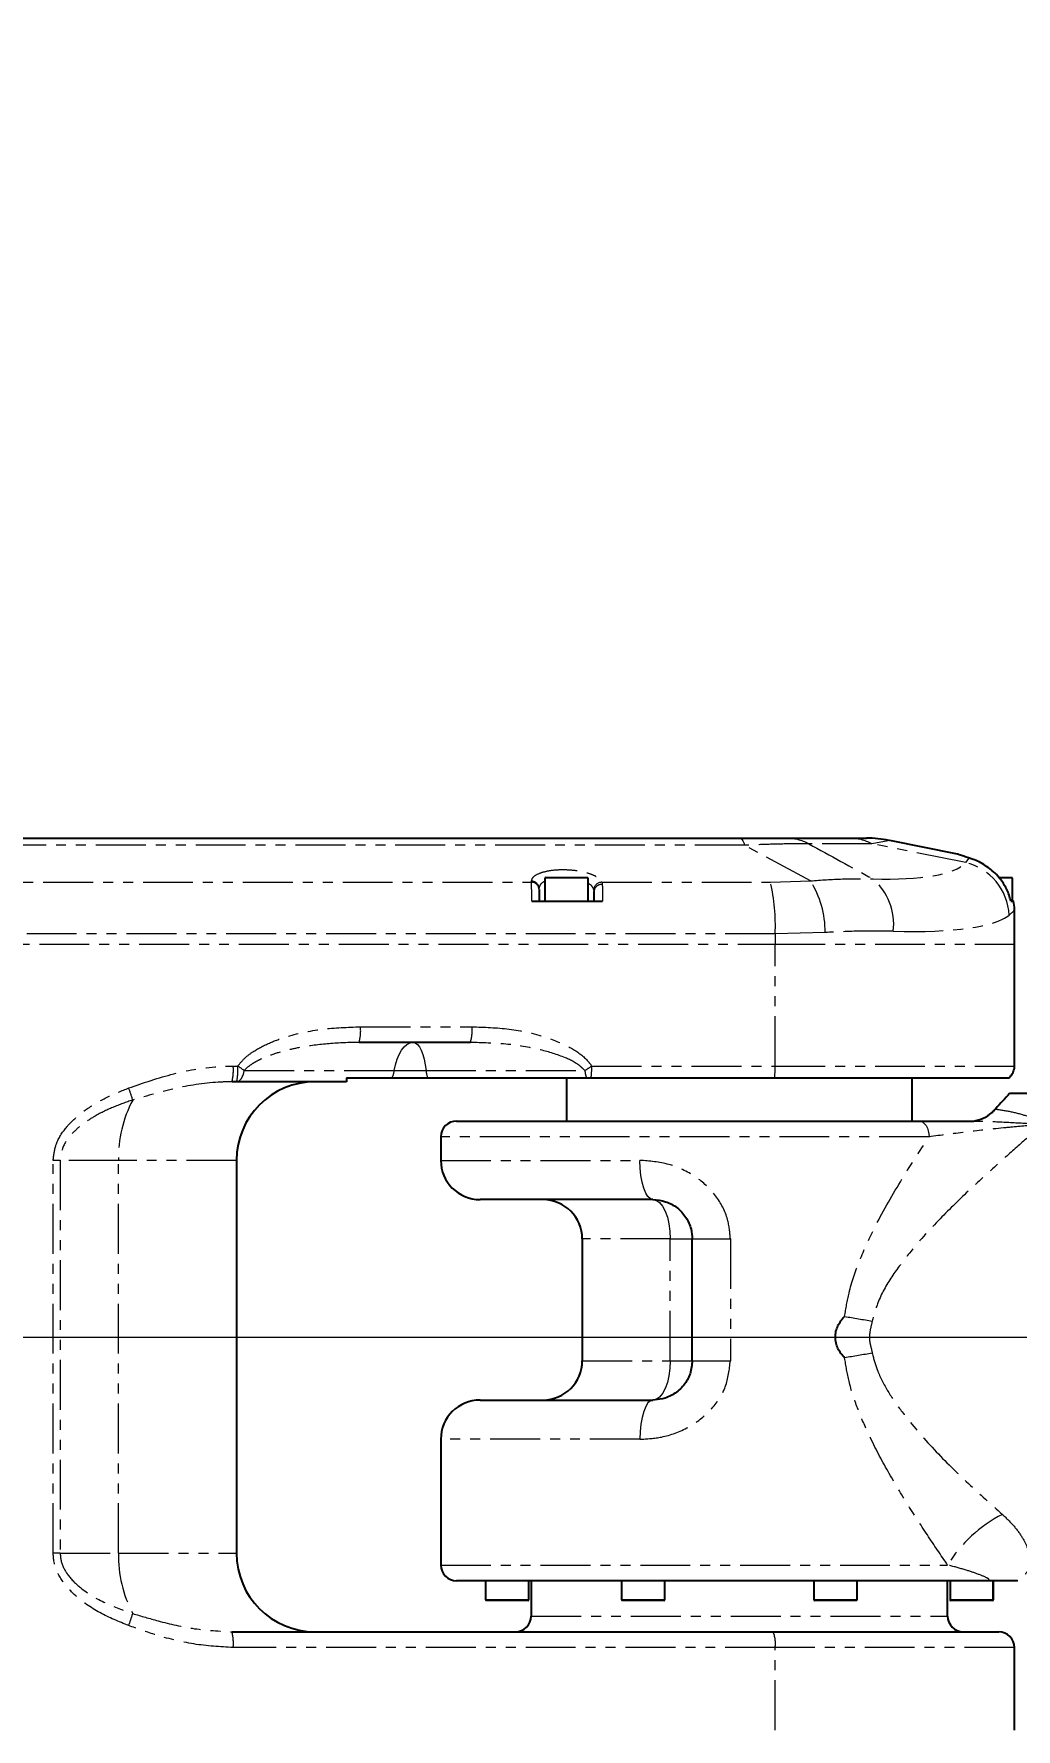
# Model space of a CAD drawing. Header units: inches. Extents: x 205 to 4949, y 179 to 2281.
# Drawn here: x 2689 to 2814, y 1351.7 to 1567.5 of the extents above; entities that cross this region are included whole.
import ezdxf

# ---------------------------------------------------------------- set-up
doc = ezdxf.new("R2010")
doc.units = ezdxf.units.IN
doc.header["$MEASUREMENT"] = 0
doc.linetypes.add('SLD-双点画线', pattern=[12.7, 6.35, -1.27, 1.27, -1.27, 1.27, -1.27])
doc.linetypes.add('SLD-实线', pattern=[0, 0])
doc.layers.add('5', color=7, linetype='Continuous', lineweight=0)
doc.layers.add('PDF_Text', color=7, linetype='Continuous')
doc.styles.get("Standard").update_dxf_attribs({"font": ''})
doc.styles.get('Standard').set_extended_font_data('SimSun')
doc.dimstyles.new('ISO-25', dxfattribs={"dimtxt": 2.5, "dimasz": 2.5, "dimexe": 1.25, "dimexo": 0.625, "dimtad": 1, "dimtxsty": 'Standard', "dimcen": 2.5, "dimadec": 0, "dimazin": 0, "dimtfac": 1, "dimtmove": 0, "dimatfit": 3, "dimfxl": 1, "dimarcsym": 0})

# ---------------------------------------------------------------- blocks, each defined once
blk = doc.blocks.new('*D35')
at = {"color": 0, "lineweight": -2}
for p, q in [((1846.96, 1907.5), (2006.73, 1907.5)), ((2006.73, 1907.5), (2056.11, 1855.08)), ((2889.85, 969.99), (2076.68, 1833.24)), ((2910.42, 948.15), (2930.99, 926.31))]:
    blk.add_line(p, q, dxfattribs=at)
at = {"color": 0}
for points in [[(2052.47, 1851.65), (2059.75, 1858.5), (2076.68, 1833.24)], [(2914.06, 951.58), (2906.78, 944.72), (2889.85, 969.99)]]:
    blk.add_solid(points, dxfattribs=at)
at = {"layer": 'Defpoints', "color": 0}
for p in [(2076.68, 1833.24), (2889.85, 969.99)]:
    blk.add_point(p, dxfattribs=at)
at = {"color": 0, "insert": (1846.96, 1940.18), "char_height": 40, "attachment_point": 1}
blk.add_mtext('\\fSimSun|b1|i0|c134|p34;\\H0.75x;φ1185.6', dxfattribs=at)
blk = doc.blocks.new('*D36')
at = {"color": 0, "lineweight": -2}
blk.add_arc((2483.26, 1401.61), 402.93, 194.2669, 355.7331, dxfattribs=at)
at = {"color": 0}
for points in [[(2890.08, 1371.45), (2880.08, 1371.82), (2886.2, 1401.61)], [(2097.65, 1303.37), (2087.87, 1301.26), (2086.45, 1331.64)]]:
    blk.add_solid(points, dxfattribs=at)
at = {"layer": 'Defpoints', "color": 0}
for p in [(2483.26, 1401.61), (2483.26, 1401.61), (3095.32, 1401.61), (1899.31, 1298.65), (2323.67, 1031.63)]:
    blk.add_point(p, dxfattribs=at)
at = {"color": 0, "insert": (2744.33, 1134.78), "char_height": 40, "attachment_point": 1, "rotation": 50.1394}
blk.add_mtext('\\fSimSun|b1|i0|c134|p2;\\H0.75x;170%%d', dxfattribs=at)
blk = doc.blocks.new('*D38')
at = {"color": 0, "lineweight": -2}
blk.add_arc((2483.26, 1401.61), 403.19, 4.2641, 165.7359, dxfattribs=at)
at = {"color": 0}
for points in [[(2087.61, 1502.01), (2097.39, 1499.91), (2086.2, 1471.63)], [(2880.34, 1431.41), (2890.34, 1431.78), (2886.46, 1401.61)]]:
    blk.add_solid(points, dxfattribs=at)
at = {"layer": 'Defpoints', "color": 0}
for p in [(2323.57, 1771.83), (1899.31, 1504.58), (2100.39, 1401.61), (2483.26, 1401.61), (2989.46, 1401.61)]:
    blk.add_point(p, dxfattribs=at)
at = {"color": 0, "insert": (2793.99, 1707.93), "char_height": 40, "attachment_point": 1, "rotation": 309.6602}
blk.add_mtext('\\fSimSun|b1|i0|c134|p2;\\H0.75x;170%%d', dxfattribs=at)
blk = doc.blocks.new('SW_CENTERMARKSYMBOL_2')
at = {"layer": '5', "color": 0}
blk.add_line((1, 0), (101.245, 0), dxfattribs=at)

msp = doc.modelspace()

# ---------------------------------------------------------------- linework, layer by layer
at = {"color": 7, "linetype": 'SLD-实线', "lineweight": 25}
for p, q in [((2627.7916, 1465.1095), (2778.7517, 1465.1095)), ((2784.706, 1465.1095), (2792.7442, 1465.1095)), ((2792.7442, 1465.1095), (2794.9317, 1465.1095)), ((2806.5047, 1463.0843), (2797.8878, 1464.8156)), ((2753.9993, 1460.0097), (2753.9993, 1457.1099)), ((2754.0993, 1460.1097), (2759.1416, 1460.1097)), ((2759.1416, 1460.1097), (2759.399, 1460.1097)), ((2759.499, 1457.1099), (2759.499, 1460.0097)), ((2811.7361, 1460.1097), (2813.183, 1460.1097)), ((2813.183, 1460.1097), (2813.396, 1460.1097)), ((2813.496, 1457.1099), (2813.496, 1460.0097)), ((2752.3334, 1457.1099), (2761.3388, 1457.1099)), ((2813.746, 1451.6102), (2813.746, 1455.852)), ((2813.746, 1436.1111), (2813.746, 1451.6102)), ((2744.5206, 1439.1109), (2730.3588, 1439.1109)), ((2728.7507, 1434.6112), (2734.5385, 1434.6112)), ((2728.7507, 1434.6112), (2728.7507, 1434.1112)), ((2734.5385, 1434.6112), (2739.0728, 1434.6112)), ((2739.0728, 1434.6112), (2759.2843, 1434.6112)), ((2756.7491, 1434.6112), (2756.7491, 1429.1115)), ((2759.2843, 1434.6112), (2759.8834, 1434.6112)), ((2759.8834, 1434.6112), (2783.2152, 1434.6112)), ((2783.2152, 1434.6112), (2813.0689, 1434.6112)), ((2800.7467, 1429.1115), (2800.7467, 1434.6112)), ((2714.7734, 1434.1112), (2714.1909, 1434.1112)), ((2728.7507, 1434.1112), (2714.7734, 1434.1112)), ((2847.2441, 1432.6113), (2813.0971, 1432.6113)), ((2742.7499, 1429.1115), (2801.6093, 1429.1115)), ((2801.6093, 1429.1115), (2804.8226, 1429.1115)), ((2740.75, 1427.1116), (2740.75, 1424.1118)), ((2714.7515, 1424.1118), (2714.7515, 1374.1146)), ((2767.7485, 1419.112), (2745.7497, 1419.112)), ((2758.749, 1414.1123), (2758.749, 1398.6132)), ((2772.7482, 1398.6132), (2772.7482, 1414.1123)), ((2745.7497, 1393.6135), (2765.4198, 1393.6135)), ((2766.827, 1393.6135), (2767.7485, 1393.6135)), ((2740.75, 1388.6137), (2740.75, 1372.6146)), ((2809.6007, 1370.6148), (2742.7499, 1370.6148)), ((2746.4311, 1370.6148), (2746.4311, 1368.2149)), ((2751.9308, 1368.2149), (2751.9308, 1370.6148)), ((2751.9397, 1368.2149), (2751.9397, 1370.6148)), ((2752.2494, 1370.6148), (2752.2494, 1366.115)), ((2763.7421, 1370.6148), (2763.7421, 1368.2149)), ((2769.2418, 1368.2149), (2769.2418, 1370.6148)), ((2788.2325, 1370.6148), (2788.2325, 1368.2149)), ((2793.7322, 1368.2149), (2793.7322, 1370.6148)), ((2805.2464, 1366.115), (2805.2464, 1370.6148)), ((2805.5561, 1370.6148), (2805.5561, 1368.2149)), ((2811.0558, 1368.2149), (2811.0558, 1370.6148)), ((2811.0647, 1368.2149), (2811.0647, 1370.6148)), ((2751.8308, 1368.1149), (2746.5311, 1368.1149)), ((2751.8397, 1368.1149), (2751.8308, 1368.1149)), ((2769.1418, 1368.1149), (2763.8421, 1368.1149)), ((2793.6322, 1368.1149), (2788.3325, 1368.1149)), ((2806.203, 1368.1149), (2805.6561, 1368.1149)), ((2810.9558, 1368.1149), (2806.203, 1368.1149)), ((2810.9647, 1368.1149), (2810.9558, 1368.1149)), ((2714.1909, 1364.1151), (2783.043, 1364.1151)), ((2783.043, 1364.1151), (2811.7461, 1364.1151)), ((2813.746, 1351.6158), (2813.746, 1362.1152))]:
    msp.add_line(p, q, dxfattribs=at)
at = {"color": 8, "linetype": 'SLD-双点画线', "lineweight": 18}
for p, q in [((2779.4125, 1464.2049), (2627.8003, 1464.2049)), ((2787.7954, 1459.6792), (2779.4125, 1464.2049)), ((2795.6138, 1464.3928), (2787.5756, 1464.3928)), ((2807.5449, 1461.9957), (2795.6138, 1464.3928)), ((2807.5449, 1461.9957), (2807.986, 1462.5765)), ((2664.7654, 1459.5068), (2752.2853, 1459.5068)), ((2752.2853, 1459.5068), (2752.2853, 1459.6503)), ((2759.2318, 1460.0097), (2753.9993, 1460.0097)), ((2759.499, 1460.0097), (2759.2318, 1460.0097)), ((2760.2489, 1458.3191), (2760.2195, 1458.5671)), ((2761.2494, 1459.5068), (2782.7039, 1459.5068)), ((2782.7039, 1459.5068), (2787.7954, 1459.6792)), ((2813.2749, 1460.0097), (2811.7991, 1460.0097)), ((2813.496, 1460.0097), (2813.2749, 1460.0097)), ((2783.3033, 1452.9293), (2626.165, 1452.9293)), ((2789.655, 1453.1017), (2783.3033, 1452.9293)), ((2783.3033, 1452.9293), (2783.3033, 1451.6102)), ((2626.165, 1451.6102), (2783.3033, 1451.6102)), ((2783.3033, 1436.1111), (2783.3033, 1451.6102)), ((2783.3033, 1451.6102), (2813.746, 1451.6102)), ((2730.5319, 1441.1108), (2744.7172, 1441.1108)), ((2714.3372, 1436.1111), (2714.9207, 1436.1111)), ((2715.7317, 1435.5397), (2734.8354, 1435.5397)), ((2734.8354, 1435.5397), (2738.8698, 1435.5397)), ((2738.8698, 1435.5397), (2759.0812, 1435.5397)), ((2759.9585, 1436.1111), (2783.3033, 1436.1111)), ((2783.3033, 1436.1111), (2813.746, 1436.1111)), ((2802.8794, 1427.1116), (2740.75, 1427.1116)), ((2691.4277, 1374.1146), (2691.4277, 1424.1118)), ((2692.3192, 1424.1118), (2691.4277, 1424.1118)), ((2699.7523, 1424.1118), (2692.3192, 1424.1118)), ((2692.3192, 1424.1118), (2692.3192, 1374.1146)), ((2714.7515, 1424.1118), (2699.7523, 1424.1118)), ((2699.7523, 1374.1146), (2699.7523, 1424.1118)), ((2740.75, 1424.1118), (2766.082, 1424.1118)), ((2769.9484, 1414.1123), (2758.749, 1414.1123)), ((2769.9484, 1414.1123), (2772.7482, 1414.1123)), ((2769.9484, 1398.6132), (2769.9484, 1414.1123)), ((2772.7482, 1414.1123), (2777.5965, 1414.1123)), ((2777.5965, 1414.1123), (2777.5965, 1398.6132)), ((2758.749, 1398.6132), (2769.9484, 1398.6132)), ((2769.9484, 1398.6132), (2772.7482, 1398.6132)), ((2772.7482, 1398.6132), (2777.5965, 1398.6132)), ((2766.082, 1388.6137), (2740.75, 1388.6137)), ((2692.3192, 1374.1146), (2691.4277, 1374.1146)), ((2692.3192, 1374.1146), (2699.7523, 1374.1146)), ((2699.7523, 1374.1146), (2714.7515, 1374.1146)), ((2740.75, 1372.6146), (2805.2406, 1372.6146)), ((2746.4311, 1368.2149), (2751.9308, 1368.2149)), ((2751.9308, 1368.2149), (2751.9397, 1368.2149)), ((2763.7421, 1368.2149), (2769.2418, 1368.2149)), ((2788.2325, 1368.2149), (2793.7322, 1368.2149)), ((2805.5561, 1368.2149), (2806.1236, 1368.2149)), ((2806.1236, 1368.2149), (2811.0558, 1368.2149)), ((2811.0558, 1368.2149), (2811.0647, 1368.2149)), ((2752.2494, 1366.115), (2805.2464, 1366.115)), ((2783.3033, 1362.1152), (2714.3372, 1362.1152)), ((2783.3033, 1351.6158), (2783.3033, 1362.1152)), ((2813.746, 1362.1152), (2783.3033, 1362.1152))]:
    msp.add_line(p, q, dxfattribs=at)
at = {"color": 8, "linetype": 'SLD-双点画线', "lineweight": 18, "flags": 128}
for points in [[(2778.7517, 1465.1095), (2778.8359, 1465.0952), (2778.9201, 1465.0524), (2779.0039, 1464.9811), (2779.0872, 1464.8816), (2779.1699, 1464.7539), (2779.2517, 1464.5984), (2779.3327, 1464.4153), (2779.4125, 1464.2049)], [(2797.8878, 1464.8156), (2797.8412, 1464.8069), (2797.4685, 1464.7376), (2796.7249, 1464.5994), (2795.6138, 1464.3928)], [(2734.8354, 1435.5397), (2734.9799, 1436.2854), (2735.1821, 1436.9754), (2735.4366, 1437.5922), (2735.7371, 1438.1199), (2736.0758, 1438.545), (2736.4441, 1438.8567), (2736.8325, 1439.047), (2737.2311, 1439.1109)], [(2737.2311, 1439.1109), (2737.5037, 1439.047), (2737.7694, 1438.8567), (2738.0213, 1438.545), (2738.253, 1438.1199), (2738.4585, 1437.5922), (2738.6326, 1436.9754), (2738.7709, 1436.2854), (2738.8698, 1435.5397)], [(2714.7734, 1434.1112), (2714.9328, 1434.1368), (2715.0882, 1434.2129), (2715.2355, 1434.3376), (2715.371, 1434.5076), (2715.4912, 1434.7187), (2715.593, 1434.9654), (2715.6739, 1435.2414), (2715.7317, 1435.5397)], [(2801.6093, 1429.1115), (2801.8571, 1429.073), (2802.0954, 1428.9592), (2802.3149, 1428.7744), (2802.5074, 1428.5257), (2802.6654, 1428.2227), (2802.7827, 1427.8769), (2802.855, 1427.5017), (2802.8794, 1427.1116)], [(2767.7485, 1419.112), (2767.4234, 1419.2081), (2767.1107, 1419.4926), (2766.8226, 1419.9546), (2766.5701, 1420.5764), (2766.3628, 1421.3341), (2766.2088, 1422.1984), (2766.114, 1423.1364), (2766.082, 1424.1118)], [(2767.7485, 1419.112), (2768.1777, 1419.016), (2768.5904, 1418.7315), (2768.9707, 1418.2694), (2769.3041, 1417.6477), (2769.5777, 1416.89), (2769.7809, 1416.0256), (2769.9061, 1415.0877), (2769.9484, 1414.1123)], [(2769.9484, 1398.6132), (2769.9061, 1397.6378), (2769.7809, 1396.6999), (2769.5777, 1395.8355), (2769.3041, 1395.0778), (2768.9707, 1394.4561), (2768.5904, 1393.994), (2768.1777, 1393.7095), (2767.7485, 1393.6135)], [(2767.7485, 1393.6135), (2767.4234, 1393.5174), (2767.1107, 1393.2329), (2766.8226, 1392.7709), (2766.5701, 1392.1491), (2766.3628, 1391.3914), (2766.2088, 1390.5271), (2766.114, 1389.5891), (2766.082, 1388.6137)]]:
    msp.add_lwpolyline(points, dxfattribs=at)
at = {"color": 8, "linetype": 'SLD-双点画线', "lineweight": 18}
for centre, radius, start, end in [((2784.6636, 1458.8361), 6.2735, 62.343472, 89.612883), ((2792.7019, 1458.8363), 6.2733, 62.342992, 89.613364), ((2805.8711, 1454.9853), 7.2074, 2.745234, 76.571224), ((2752.2808, 1458.6814), 0.9689, 1.732505, 89.735017), ((2752.2808, 1458.5378), 0.9689, 1.73181, 89.737482), ((2761.2378, 1458.4852), 1.0217, 89.350599, 175.399379), ((2761.2066, 1458.2625), 0.9593, 84.516724, 176.615978), ((2757.4786, 1453.8917), 25.8427, 357.865771, 12.549301), ((2777.4699, 1453.2083), 12.1856, 359.498707, 32.074693), ((2790.773, 1454.1793), 7.6057, 353.112351, 49.149722), ((2724.6268, 1440.6145), 5.9259, 345.301486, 4.804037), ((2739.483, 1440.6157), 5.2576, 343.36908, 5.404), ((2707.3951, 1435.6138), 6.9599, 347.531935, 4.097223), ((2708.0246, 1435.6138), 6.9141, 347.448334, 4.124777), ((2692.3338, 1403.194), 39.9212, 54.11915, 55.542958), ((2732.136, 1435.891), 2.7221, 331.954692, 352.584258), ((2742.5223, 1435.852), 3.6658, 184.887257, 199.784748), ((2743.0347, 1461.1346), 30.2091, 302.085461, 304.071191), ((2762.7365, 1435.8526), 3.6686, 184.893008, 199.778997), ((2747.0419, 1436.0057), 12.917, 353.802237, 0.46746), ((2772.2885, 1436.0057), 11.0153, 352.727078, 0.548359), ((2681.088, 1425.7605), 21.3295, 16.415217, 20.767397), ((2715.1887, 1424.549), 15.4426, 152.044988, 181.62235), ((2820.71, 1564.9439), 163.2114, 259.916623, 261.170404), ((2820.71, 1238.2821), 163.2114, 98.829596, 100.083377), ((2820.2451, 1363.3748), 17.6212, 117.119719, 148.375082), ((2715.1887, 1373.6774), 15.4426, 178.377651, 207.955005), ((2681.0879, 1372.4659), 21.3296, 339.232632, 343.584797), ((2707.3952, 1362.6125), 6.9598, 355.902702, 12.46814), ((2779.2679, 1362.6069), 4.0653, 353.054145, 21.777891)]:
    msp.add_arc(centre, radius, start, end, dxfattribs=at)
at = {"color": 7, "linetype": 'SLD-实线', "lineweight": 25}
for centre, radius, start, end in [((2794.9333, 1450.1103), 14.9992, 79.003462, 90), ((2754.0993, 1460.0097), 0.1, 90, 180), ((2759.399, 1460.0097), 0.1, 0, 90), ((2813.396, 1460.0097), 0.1, 0, 90), ((2811.7461, 1436.1111), 1.9999, 311.409622, 0), ((2724.7509, 1424.1118), 9.9994, 90, 180), ((2742.7499, 1427.1116), 1.9999, 90, 180), ((2745.7498, 1424.1118), 4.9997, 180, 270), ((2753.7493, 1414.1123), 4.9997, 0, 90), ((2753.7493, 1398.6132), 4.9997, 270, 0), ((2745.7498, 1388.6137), 4.9997, 90, 180), ((2724.7509, 1374.1146), 9.9994, 180, 270), ((2742.7499, 1372.6146), 1.9999, 180, 270), ((2746.5311, 1368.2149), 0.1, 180, 270), ((2751.8308, 1368.2149), 0.1, 270, 0), ((2751.8397, 1368.2149), 0.1, 270, 0), ((2763.8421, 1368.2149), 0.1, 180, 270), ((2769.1418, 1368.2149), 0.1, 270, 0), ((2788.3325, 1368.2149), 0.1, 180, 270), ((2793.6322, 1368.2149), 0.1, 270, 0), ((2805.6561, 1368.2149), 0.1, 180, 270), ((2810.9558, 1368.2149), 0.1, 270, 0), ((2810.9647, 1368.2149), 0.1, 270, 0), ((2750.2495, 1366.115), 1.9999, 270, 0), ((2807.2463, 1366.115), 1.9999, 180, 270), ((2811.7461, 1362.1152), 1.9999, 0, 90)]:
    msp.add_arc(centre, radius, start, end, dxfattribs=at)
at = {"color": 8, "linetype": 'SLD-双点画线', "lineweight": 18}
for centre, major_axis, ratio, start_param, end_param in [((3354.8038, 1418.3859), (944.4525, -375.576), 0.19435211, 4.1475161, 4.15824515), ((2780.087, 1468.8812), (27.9618, -5.9761), 0.2397068, 5.35716868, 6.13755796), ((2778.7479, 1462.216), (34.9795, -5.8503), 0.19476428, 5.33854467, 6.11893395)]:
    msp.add_ellipse(centre, major_axis=major_axis, ratio=ratio, start_param=start_param, end_param=end_param, dxfattribs=at)
at = {"color": 7, "linetype": 'SLD-实线', "lineweight": 25}
for points, knots in [([(2778.7517, 1465.1095), (2779.4663, 1465.1095), (2780.917, 1465.1095), (2782.9575, 1465.1095), (2784.1366, 1465.1095), (2784.706, 1465.1095)], [0, 0, 0, 0, 0.33423761, 0.67854578, 1, 1, 1, 1]), ([(2806.6173, 1463.0456), (2806.6072, 1463.0492), (2806.592, 1463.0546), (2806.5843, 1463.0573), (2806.5823, 1463.0581), (2806.5793, 1463.0591), (2806.5765, 1463.0601), (2806.5726, 1463.0615), (2806.5643, 1463.0643), (2806.5422, 1463.0715), (2806.5215, 1463.0783), (2806.5057, 1463.0818), (2806.5044, 1463.0821)], [0, 0, 0, 0, 0.45469036, 0.6922167, 0.82001554, 0.85318333, 0.8699368, 0.88057482, 0.89212093, 0.92106908, 0.9931098, 1, 1, 1, 1]), ([(2808.1012, 1462.5558), (2807.8816, 1462.6236), (2807.3734, 1462.7805), (2806.8574, 1462.9603), (2806.6348, 1463.0392), (2806.5893, 1463.0556), (2806.5865, 1463.0565), (2806.5856, 1463.0569)], [0, 0, 0, 0, 0.24480503, 0.56660505, 0.88421751, 0.96300631, 1, 1, 1, 1]), ([(2811.4481, 1460.5041), (2810.987, 1460.9123), (2810.0672, 1461.7266), (2808.7975, 1462.3194), (2808.1522, 1462.5239), (2807.986, 1462.5765)], [0, 0, 0, 0, 0.42746839, 0.85255946, 1, 1, 1, 1]), ([(2813.2791, 1457.1099), (2813.1375, 1457.6194), (2812.7868, 1458.8818), (2811.9483, 1459.898), (2811.4481, 1460.5041)], [0, 0, 0, 0, 0.40361322, 1, 1, 1, 1]), ([(2753.2493, 1458.5671), (2753.2493, 1458.2801), (2753.2493, 1457.8969), (2753.2493, 1457.2679), (2753.2493, 1457.1099)], [0, 0, 0, 0, 0.74884059, 1, 1, 1, 1]), ([(2760.2489, 1457.1099), (2760.2489, 1457.1208), (2760.2489, 1457.6132), (2760.2489, 1457.9701), (2760.2489, 1458.3191)], [0, 0, 0, 0, 0.0220836, 1, 1, 1, 1]), ([(2813.2791, 1457.1099), (2813.3331, 1457.1099), (2813.5487, 1457.1099), (2813.7068, 1457.1099), (2813.638, 1457.1099), (2813.6371, 1457.1099)], [0, 0, 0, 0, 0.2478016, 0.98943336, 1, 1, 1, 1]), ([(2813.7294, 1455.8499), (2813.7351, 1455.9174), (2813.7707, 1456.3384), (2813.6907, 1456.7569), (2813.6235, 1457.1084)], [0, 0, 0, 0, 0.16016767, 1, 1, 1, 1]), ([(2808.5212, 1429.1115), (2808.9432, 1429.209), (2809.8003, 1429.4069), (2810.7112, 1429.996), (2811.1842, 1430.4887), (2811.3273, 1430.6378)], [0, 0, 0, 0, 0.40349246, 0.81951558, 1, 1, 1, 1]), ([(2804.8226, 1429.1115), (2804.8335, 1429.1115), (2806.0278, 1429.1115), (2807.2802, 1429.1115), (2808.5212, 1429.1115)], [0, 0, 0, 0, 0.0091398, 1, 1, 1, 1]), ([(2767.7485, 1419.112), (2768.2802, 1419.0665), (2769.3106, 1418.9782), (2770.8448, 1418.1572), (2771.999, 1416.9092), (2772.6468, 1415.4932), (2772.7178, 1414.5272), (2772.7482, 1414.1123)], [0, 0, 0, 0, 0.22960158, 0.44502116, 0.6471675, 0.84844734, 1, 1, 1, 1]), ([(2792.1348, 1398.9725), (2791.9733, 1399.1514), (2791.8141, 1399.3374), (2791.527, 1399.7299), (2791.3977, 1399.9376), (2791.1812, 1400.3864), (2791.097, 1400.6215), (2790.9833, 1401.1063), (2790.9536, 1401.3599), (2790.953, 1401.8591), (2790.9813, 1402.1083), (2791.0949, 1402.5986), (2791.1784, 1402.8323), (2791.3926, 1403.2792), (2791.5239, 1403.4916), (2791.7406, 1403.7883), (2791.8164, 1403.8842), (2791.9726, 1404.0717), (2792.0541, 1404.1641), (2792.1348, 1404.2535)], [0, 0, 0, 0, 0.125, 0.125, 0.25, 0.25, 0.375, 0.375, 0.5, 0.5, 0.625, 0.625, 0.75, 0.75, 0.875, 0.875, 0.9375, 0.9375, 1, 1, 1, 1]), ([(2772.7482, 1398.6132), (2772.6932, 1398.0522), (2772.5831, 1396.9292), (2771.7204, 1395.4288), (2770.4493, 1394.297), (2769.0228, 1393.697), (2768.143, 1393.6393), (2767.7485, 1393.6135)], [0, 0, 0, 0, 0.20437246, 0.40913491, 0.61551758, 0.82761188, 1, 1, 1, 1]), ([(2765.4198, 1393.6135), (2765.502, 1393.6123), (2765.6664, 1393.61), (2766.0392, 1393.6056), (2766.4421, 1393.6106), (2766.7039, 1393.6125), (2766.827, 1393.6135)], [0, 0, 0, 0, 0.25735519, 0.51470326, 0.77195697, 1, 1, 1, 1]), ([(2814.1537, 1370.6148), (2813.396, 1370.6148), (2812.0976, 1370.6148), (2810.7144, 1370.6148), (2810.0458, 1370.6148), (2809.747, 1370.6148), (2809.6283, 1370.6148), (2809.6048, 1370.6148), (2809.6007, 1370.6148)], [0, 0, 0, 0, 0.42523471, 0.72877471, 0.89241239, 0.97862768, 0.99621847, 1, 1, 1, 1])]:
    msp.add_open_spline(points, degree=3, knots=knots, dxfattribs=at)
at = {"color": 8, "linetype": 'SLD-双点画线', "lineweight": 18}
for points, knots in [([(2787.5756, 1464.3928), (2786.7647, 1464.3923), (2785.1278, 1464.3912), (2782.3676, 1464.3267), (2780.4038, 1464.2457), (2779.4125, 1464.2049)], [0, 0, 0, 0, 0.32707905, 0.66030357, 1, 1, 1, 1]), ([(2807.986, 1462.5765), (2807.6456, 1462.6861), (2806.9608, 1462.9064), (2806.4712, 1463.0868), (2806.4947, 1463.078), (2806.5028, 1463.075)], [0, 0, 0, 0, 0.39181759, 0.78813027, 1, 1, 1, 1]), ([(2752.2853, 1459.6503), (2752.3389, 1459.839), (2752.4461, 1460.2166), (2753.2922, 1460.6899), (2754.5214, 1461.0094), (2755.9793, 1461.1393), (2757.4623, 1461.0862), (2758.848, 1460.8713), (2760.0256, 1460.5144), (2760.9175, 1460.0439), (2761.138, 1459.687), (2761.2494, 1459.5068)], [0, 0, 0, 0, 0.120144675, 0.240466281, 0.356071224, 0.464481623, 0.567829207, 0.67017346, 0.775512673, 0.886609859, 1, 1, 1, 1]), ([(2752.3334, 1457.1099), (2752.3278, 1457.5477), (2752.3147, 1458.5914), (2752.2961, 1459.1705), (2752.2853, 1459.5068)], [0, 0, 0, 0, 0.41946855, 1, 1, 1, 1]), ([(2753.9993, 1459.6588), (2753.794, 1459.5316), (2753.3438, 1459.2525), (2753.2826, 1458.9016), (2753.2493, 1458.7107)], [0, 0, 0, 0, 0.45585143, 1, 1, 1, 1]), ([(2760.2195, 1458.5671), (2760.1451, 1458.7498), (2760.0293, 1459.0342), (2759.6387, 1459.2783), (2759.499, 1459.3657)], [0, 0, 0, 0, 0.64236832, 1, 1, 1, 1]), ([(2761.2982, 1459.2174), (2761.3091, 1458.8086), (2761.3245, 1458.2316), (2761.3356, 1457.3631), (2761.3388, 1457.1099)], [0, 0, 0, 0, 0.70850966, 1, 1, 1, 1]), ([(2787.7954, 1459.6792), (2789.1704, 1459.7788), (2791.9454, 1459.9799), (2794.4728, 1459.9483), (2795.7478, 1459.9324)], [0, 0, 0, 0, 0.49550451, 1, 1, 1, 1]), ([(2813.6928, 1455.852), (2813.696, 1455.8548), (2813.7042, 1455.8619), (2813.3094, 1455.5309), (2813.0703, 1455.3305)], [0, 0, 0, 0, 0.39431297, 1, 1, 1, 1]), ([(2798.3238, 1453.2673), (2796.9766, 1453.302), (2795.5798, 1453.3035), (2792.6902, 1453.2461), (2791.1973, 1453.1873), (2789.655, 1453.1017)], [0, 0, 0, 0, 0.5, 0.5, 1, 1, 1, 1]), ([(2714.9207, 1436.1111), (2715.1926, 1436.4482), (2715.7474, 1437.1363), (2717.0632, 1438.1166), (2718.7996, 1439.0431), (2721.7284, 1440.1064), (2725.6644, 1440.9374), (2728.8964, 1441.0525), (2730.5319, 1441.1108)], [0, 0, 0, 0, 0.07657688, 0.15632037, 0.2891916, 0.4251823, 0.7091324, 1, 1, 1, 1]), ([(2744.7172, 1441.1108), (2746.2965, 1441.0576), (2749.4518, 1440.9512), (2753.7351, 1440.02), (2757.0994, 1438.6505), (2759.0746, 1437.2772), (2759.775, 1436.3531), (2759.9585, 1436.1111)], [0, 0, 0, 0, 0.28668862, 0.57279133, 0.79043197, 0.94510174, 1, 1, 1, 1]), ([(2730.3587, 1439.1109), (2729.0801, 1439.1109), (2727.8062, 1439.0606), (2725.2689, 1438.8494), (2724.0054, 1438.6895), (2722.121, 1438.3374), (2721.493, 1438.2007), (2720.251, 1437.8792), (2719.6378, 1437.6951), (2718.7349, 1437.3677), (2718.4368, 1437.2499), (2717.8481, 1436.9917), (2717.5562, 1436.8507), (2716.9904, 1436.5404), (2716.7169, 1436.3717), (2716.198, 1435.9936), (2715.952, 1435.7852), (2715.7317, 1435.5397)], [0, 0, 0, 0, 0.25, 0.25, 0.5, 0.5, 0.625, 0.625, 0.75, 0.75, 0.8125, 0.8125, 0.875, 0.875, 0.9375, 0.9375, 1, 1, 1, 1]), ([(2759.0812, 1435.5397), (2758.9042, 1435.7135), (2758.1946, 1436.4103), (2756.2856, 1437.3724), (2753.0858, 1438.3447), (2749.0166, 1439.0013), (2746.0199, 1439.0744), (2744.5206, 1439.1109)], [0, 0, 0, 0, 0.048598968, 0.194831176, 0.411695054, 0.705650885, 1, 1, 1, 1]), ([(2701.0316, 1433.3234), (2702.9259, 1433.9749), (2706.7506, 1435.2903), (2711.2779, 1436.0523), (2713.8268, 1436.1013), (2714.3372, 1436.1111)], [0, 0, 0, 0, 0.439701765, 0.887797196, 1, 1, 1, 1]), ([(2691.4277, 1424.1118), (2691.5012, 1424.7723), (2691.6654, 1426.2495), (2692.8369, 1428.0953), (2694.3061, 1429.6094), (2696.1154, 1430.9723), (2698.3536, 1432.2542), (2700.1385, 1432.9668), (2701.0316, 1433.3234)], [0, 0, 0, 0, 0.140198852, 0.313523594, 0.451683873, 0.590178359, 0.794939936, 1, 1, 1, 1]), ([(2714.1909, 1434.1112), (2713.7224, 1434.103), (2711.3593, 1434.0615), (2707.0878, 1433.4094), (2703.4059, 1432.3318), (2701.548, 1431.7881)], [0, 0, 0, 0, 0.10912645, 0.55049391, 1, 1, 1, 1]), ([(2701.548, 1431.7881), (2700.697, 1431.4943), (2698.996, 1430.9071), (2696.8509, 1429.8437), (2695.1039, 1428.7094), (2693.7038, 1427.4614), (2692.558, 1425.9284), (2692.392, 1424.6654), (2692.3192, 1424.1118)], [0, 0, 0, 0, 0.21325068, 0.42620963, 0.5653677, 0.7041394, 0.87031434, 1, 1, 1, 1]), ([(2811.3273, 1430.6378), (2811.4218, 1430.6248), (2812.2296, 1430.5137), (2813.7261, 1430.2513), (2815.2411, 1429.8155), (2816.2366, 1429.3969), (2816.7087, 1429.1478), (2817.0324, 1428.9243), (2817.2011, 1428.7829), (2817.2813, 1428.7037), (2817.319, 1428.6607), (2817.3222, 1428.657)], [0, 0, 0, 0, 0.04173008, 0.35659237, 0.67032923, 0.75993703, 0.87660757, 0.93642321, 0.96669782, 0.99714229, 1, 1, 1, 1]), ([(2817.3222, 1428.657), (2816.412, 1427.8687), (2814.5913, 1426.2918), (2811.4185, 1423.4626), (2807.8637, 1420.23), (2804.0173, 1416.4772), (2800.725, 1412.8287), (2798.0934, 1409.3621), (2796.4145, 1406.4568), (2795.8699, 1404.4488), (2795.6577, 1403.6667)], [0, 0, 0, 0, 0.12424028, 0.2485193, 0.40653629, 0.56488238, 0.722739, 0.8281309, 0.93305635, 1, 1, 1, 1]), ([(2817.3222, 1428.657), (2817.3066, 1428.6559), (2816.4497, 1428.6006), (2814.7479, 1428.4679), (2811.4216, 1428.152), (2807.3427, 1427.69), (2804.3774, 1427.3057), (2802.8794, 1427.1116)], [0, 0, 0, 0, 0.002879682, 0.157907565, 0.317399002, 0.655170413, 1, 1, 1, 1]), ([(2817.3222, 1428.657), (2817.3128, 1428.6574), (2816.707, 1428.6868), (2814.8946, 1428.8144), (2811.9116, 1428.9786), (2808.323, 1429.0949), (2806.0279, 1429.1058), (2804.8226, 1429.1115)], [0, 0, 0, 0, 0.00216165, 0.13949929, 0.41608079, 0.69335249, 1, 1, 1, 1]), ([(2792.1348, 1404.2535), (2792.2996, 1405.2518), (2792.7027, 1407.6932), (2794.0091, 1411.4246), (2796.2024, 1416.1904), (2799.2305, 1421.5002), (2801.6576, 1425.2326), (2802.8794, 1427.1116)], [0, 0, 0, 0, 0.11527405, 0.28190179, 0.45145898, 0.72384619, 1, 1, 1, 1]), ([(2777.5965, 1414.1123), (2777.5252, 1414.9449), (2777.3571, 1416.9083), (2775.8283, 1419.761), (2773.1881, 1422.2081), (2769.7688, 1423.8203), (2767.3203, 1424.0139), (2766.082, 1424.1118)], [0, 0, 0, 0, 0.14585244, 0.34396944, 0.55031056, 0.77257186, 1, 1, 1, 1]), ([(2795.6577, 1403.6667), (2795.552, 1403.2538), (2795.3393, 1402.4226), (2795.2468, 1401.3104), (2795.4766, 1400.3685), (2795.5926, 1399.8499), (2795.6577, 1399.5593)], [0, 0, 0, 0, 0.30678318, 0.61763798, 0.78570337, 1, 1, 1, 1]), ([(2766.082, 1388.6137), (2766.9996, 1388.6688), (2769.0957, 1388.7944), (2772.3013, 1389.99), (2775.1808, 1392.1972), (2777.2013, 1395.1916), (2777.4662, 1397.4851), (2777.5965, 1398.6132)], [0, 0, 0, 0, 0.16940666, 0.38696305, 0.59925437, 0.80288101, 1, 1, 1, 1]), ([(2805.2406, 1372.6146), (2804.383, 1373.8751), (2802.6674, 1376.3962), (2800.0495, 1380.4704), (2797.4741, 1384.7565), (2795.3361, 1388.8242), (2793.7266, 1392.5835), (2792.6572, 1395.7958), (2792.2987, 1397.9759), (2792.1348, 1398.9725)], [0, 0, 0, 0, 0.16565174, 0.33132797, 0.50166937, 0.67191988, 0.78658159, 0.90244164, 1, 1, 1, 1]), ([(2795.6577, 1399.5593), (2795.8364, 1398.8564), (2796.0359, 1398.0721), (2796.7136, 1396.3865), (2797.6981, 1394.5162), (2800.0903, 1391.1445), (2803.4983, 1387.2208), (2807.8955, 1382.9292), (2810.7747, 1380.3478), (2812.2124, 1379.0587)], [0, 0, 0, 0, 0.07732632, 0.086294266, 0.194934985, 0.303884559, 0.535395722, 0.768005051, 1, 1, 1, 1]), ([(2812.2124, 1379.0587), (2812.7285, 1378.5606), (2813.76, 1377.5651), (2814.8536, 1376.027), (2815.5356, 1374.551), (2815.7289, 1373.4684), (2815.6468, 1372.3494), (2815.2817, 1371.4112), (2814.4555, 1370.8279), (2814.1537, 1370.6148)], [0, 0, 0, 0, 0.17019862, 0.34016697, 0.49273831, 0.64505489, 0.69947407, 0.89018067, 1, 1, 1, 1]), ([(2701.0316, 1364.9029), (2699.7882, 1365.4095), (2697.3088, 1366.4194), (2694.3794, 1368.4404), (2692.3661, 1370.7071), (2691.5119, 1372.6091), (2691.4462, 1373.785), (2691.4277, 1374.1146)], [0, 0, 0, 0, 0.2863614, 0.57097902, 0.74954988, 0.92982451, 1, 1, 1, 1]), ([(2692.3192, 1374.1146), (2692.3368, 1373.8395), (2692.3955, 1372.9244), (2692.8566, 1371.9925), (2693.7038, 1370.7974), (2695.2138, 1369.3409), (2698.0197, 1367.6748), (2700.3696, 1366.8512), (2701.548, 1366.4382)], [0, 0, 0, 0, 0.06462347, 0.21504993, 0.23478632, 0.4105654, 0.70439178, 1, 1, 1, 1]), ([(2809.6007, 1370.6148), (2809.7236, 1370.6154), (2809.9082, 1370.6164), (2810.1515, 1370.6297), (2810.285, 1370.6455), (2810.3577, 1370.6584), (2810.4089, 1370.6714), (2810.4537, 1370.6876), (2810.5025, 1370.7164), (2810.5258, 1370.7939), (2810.1955, 1371.0365), (2809.1696, 1371.4427), (2807.4212, 1372.0445), (2805.9726, 1372.4233), (2805.2406, 1372.6146)], [0, 0, 0, 0, 0.04206621, 0.06318934, 0.071631, 0.07655917, 0.08152524, 0.0859207, 0.09332418, 0.11230949, 0.18273248, 0.46342124, 0.72884194, 1, 1, 1, 1]), ([(2701.548, 1366.4382), (2702.6178, 1366.118), (2705.2045, 1365.3436), (2709.4089, 1364.374), (2712.5895, 1364.2018), (2714.1909, 1364.1151)], [0, 0, 0, 0, 0.25932244, 0.62707606, 1, 1, 1, 1]), ([(2714.3372, 1362.1152), (2712.6593, 1362.2116), (2709.2618, 1362.4067), (2704.8303, 1363.5584), (2702.1204, 1364.5176), (2701.0316, 1364.9029)], [0, 0, 0, 0, 0.36856874, 0.74629936, 1, 1, 1, 1])]:
    msp.add_open_spline(points, degree=3, knots=knots, dxfattribs=at)
msp.add_open_spline([(2761.2494, 1459.5068), (2761.2789, 1459.4221), (2761.2947, 1459.3256), (2761.2982, 1459.2174)], degree=3, dxfattribs=at)
at = {"color": 7, "linetype": 'SLD-实线', "lineweight": 25}
msp.add_open_spline([(2813.0971, 1432.6113), (2812.5497, 1432.0047), (2811.9577, 1431.3455), (2811.3273, 1430.6378)], degree=3, dxfattribs=at)
at = {"layer": '5', "color": 1, "lineweight": 18}
msp.add_line((2483.2645, 1401.613), (3095.3226, 1401.613), dxfattribs=at)
at = {"layer": 'PDF_Text'}
msp.add_arc((2483.2645, 1401.613), 592.8, 190, 170, dxfattribs=at)

# ---------------------------------------------------------------- block references
at = {"color": 1, "xscale": 4.999719827993904, "yscale": 4.999719827993904, "zscale": 4.999719827993904}
msp.add_blockref('SW_CENTERMARKSYMBOL_2', (2483.2645, 1401.613), dxfattribs=at)

# ---------------------------------------------------------------- dimensions: what is measured, and where the dimension line sits
dim = msp.add_diameter_dim_2p(p1=(2889.8466, 969.9876), p2=(2076.6823, 1833.2385), text='\\fSimSun|b1|i0|c134|p34;\\H0.75x;φ1185.6', dimstyle='ISO-25', override={"dimtxt": 40, "dimasz": 30, "dimexe": 2, "dimexo": 0, "dimgap": 1.524, "dimtoh": 1, "dimlfac": 5, "dimzin": 0, "dimtxsty": 'Standard', "dimadec": 2, "dimtdec": 3, "dimtix": 1, "dimatfit": 0, "dimtzin": 0})
dim.commit()
dim.dimension.update_dxf_attribs({"geometry": '*D35', "text_midpoint": (2006.7266, 1907.503), "dimtype": 163})
for base, line1, line2, picture, middle in [((2323.5683, 1771.8304), ((2100.3945, 1401.613), (2989.4613, 1401.613)), ((1899.3062, 1504.5806), (2483.2645, 1401.613)), '*D38', (2793.6592, 1658.9434)), ((2323.6711, 1031.6341), ((1899.3062, 1298.6454), (2483.2645, 1401.613)), ((2483.2645, 1401.613), (3095.3226, 1401.613)), '*D36', (2792.5579, 1143.365))]:
    dim = msp.add_angular_dim_2l(base=base, line1=line1, line2=line2, text='\\fSimSun|b1|i0|c134|p2;\\H0.75x;<>', dimstyle='ISO-25', override={"dimtxt": 40, "dimasz": 30, "dimexe": 2, "dimexo": 0, "dimgap": 1.524, "dimtad": 1, "dimlfac": 5, "dimzin": 0, "dimpost": '<>', "dimtxsty": 'Standard', "dimse1": 0, "dimse2": 0, "dimsd1": 0, "dimsd2": 0, "dimadec": 0, "dimtdec": 3, "dimtix": 1, "dimtofl": 1, "dimatfit": 0, "dimtzin": 0})
    dim.commit()
    dim.dimension.update_dxf_attribs({"geometry": picture, "text_midpoint": middle, "dimtype": 162})

doc.saveas('drawing.dxf')
